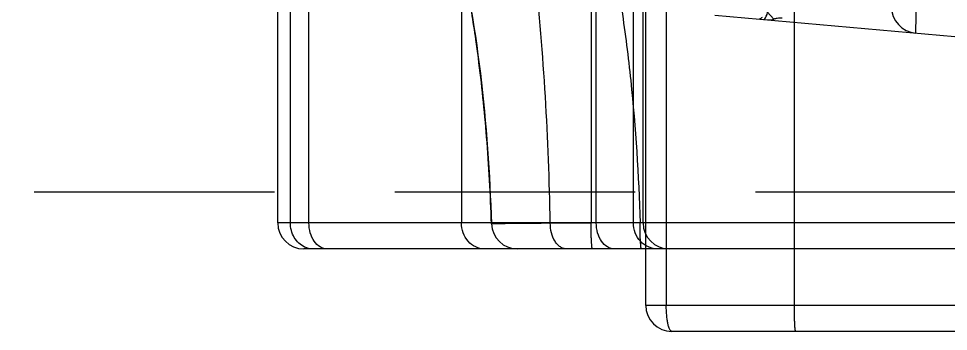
# Model space of a CAD drawing. Header units: millimetres. Extents: x 28656 to 29764, y -21384 to -20601.
# Drawn here: x 29213.08 to 29230.87, y -21161.96 to -21155.97 of the extents above; entities that cross this region are included whole.
import ezdxf

# ---------------------------------------------------------------- set-up
doc = ezdxf.new("R2010")
doc.units = ezdxf.units.MM
doc.header["$LTSCALE"] = 8
doc.linetypes.add('HIDDEN', pattern=[0.375, 0.25, -0.125])
doc.layers.add('Cav-cor', color=30, linetype='Continuous')
doc.layers.add('WT', color=4, linetype='Continuous')
doc.layers.add('dim', color=3, linetype='Continuous', lineweight=15)

# ---------------------------------------------------------------- blocks, each defined once
blk = doc.blocks.new('20160903.083224')
at = {"layer": 'Cav-cor', "color": 241}
for p, q in [((0.893, -6.486), (0.893, 19.514)), ((3.736, -6.486), (3.736, 19.514)), ((-2.633, 18.095), (-2.633, -4.905)), ((-0.153, 18.095), (-0.153, -4.905)), ((1.286, 3.138), (1.286, -6.486)), ((6.058, -1.268), (6.103, 0.776)), ((3.341, -1.003), (2.089, 0.404)), ((-5.906, -4.905), (-5.906, 0.276)), ((-6.149, -4.905), (-6.149, -0.075)), ((-5.551, -4.905), (-5.551, -0.075)), ((-0.054, -4.905), (-0.054, -0.075)), ((0.656, -4.905), (0.656, -0.075)), ((0.842, -4.905), (0.842, -0.075)), ((2.214, -0.922), (15.223, -2.093)), ((39.093, -4.905), (-6.149, -4.905)), ((0.784, -4.905), (-2.06, -4.921)), ((39.093, -5.405), (-5.649, -5.405)), ((39.093, -6.486), (0.893, -6.486)), ((39.093, -6.986), (1.393, -6.986))]:
    blk.add_line(p, q, dxfattribs=at)
for centre, radius, start, end in [((-28.061, -5.071), 25.965, 8.145, 10.4615), ((2.737, -0.727), 0.51, 326.5591, 0), ((6.103, -0.76), 0.51, 180.0001, 264.86), ((2.906, -0.676), 0.361, 296.5632, 308.2168), ((-29.814, -5.33), 27.737, 7.4282, 8.1618), ((-32.332, -5.64), 30.274, 4.5112, 7.3953), ((-37.176, -6.021), 35.133, 1.794, 4.5088), ((-5.649, -4.905), 0.5, 180, 270), ((-1.56, -4.905), 0.5, 181.8285, 269.9999), ((1.342, -4.905), 0.5, 180, 270), ((1.393, -6.486), 0.5, 180, 270)]:
    blk.add_arc(centre, radius, start, end, dxfattribs=at)
blk.add_ellipse((1.903, 0.13), major_axis=(1.485, -1.099), ratio=0.215031, start_param=5.94421, end_param=6.14508, dxfattribs=at)
for points, knots in [([(-4.801, 5.688), (-4.28, 4.818), (-3.45, 3.254), (-2.409, -0.288), (-2.121, -3.014), (-2.06, -4.921)], [0, 0, 0, 0, 0.273063, 0.480363, 1, 1, 1, 1]), ([(-1.528, 5.688), (-1.322, 5.282), (-0.935, 4.456), (-0.461, 3.174), (-0.086, 1.859), (0.213, 0.525), (0.444, -0.822), (0.67, -2.63), (0.757, -3.995), (0.784, -4.905)], [0, 0, 0, 0, 0.124976, 0.249957, 0.374954, 0.499962, 0.624977, 0.749996, 1, 1, 1, 1]), ([(6.61, 2.977), (7.367, 2.628), (8.474, 2.074), (9.861, 1.228), (10.818, 0.559), (11.706, -0.146), (12.539, -0.875), (13.333, -1.618), (13.844, -2.122), (14.095, -2.376)], [0, 0, 0, 0, 0.270102, 0.400043, 0.525948, 0.648111, 0.767342, 0.88442, 1, 1, 1, 1]), ([(-0.934, -4.905), (-0.949, -4.098), (-1.009, -2.485), (-1.142, -0.876), (-1.232, -0.075)], [0, 0, 0, 0, 0.500362, 1, 1, 1, 1]), ([(3.503, -0.979), (3.471, -0.979), (3.416, -0.983), (3.362, -0.995), (3.341, -1.003)], [0, 0, 0, 0, 0.594254, 1, 1, 1, 1]), ([(-5.633, -5.368), (-5.674, -5.349), (-5.751, -5.297), (-5.868, -5.148), (-5.906, -5.002), (-5.906, -4.905)], [0, 0, 0, 0, 0.238862, 0.486884, 1, 1, 1, 1]), ([(-5.201, -5.405), (-5.224, -5.405), (-5.271, -5.399), (-5.363, -5.358), (-5.462, -5.258), (-5.535, -5.095), (-5.551, -4.97), (-5.551, -4.905)], [0, 0, 0, 0, 0.103073, 0.210005, 0.444449, 0.711738, 1, 1, 1, 1]), ([(-2.193, -5.405), (-2.251, -5.405), (-2.369, -5.378), (-2.515, -5.264), (-2.611, -5.099), (-2.633, -4.97), (-2.633, -4.905)], [0, 0, 0, 0, 0.234939, 0.478969, 0.735306, 1, 1, 1, 1]), ([(-2.06, -4.921), (-2.06, -4.921), (-2.058, -4.921), (-2.055, -4.92), (-2.049, -4.92), (-2.041, -4.92), (-2.03, -4.919), (-2.011, -4.919), (-1.982, -4.918), (-1.94, -4.917), (-1.889, -4.916), (-1.83, -4.915), (-1.761, -4.914), (-1.684, -4.913), (-1.565, -4.911), (-1.398, -4.909), (-1.175, -4.907), (-1.017, -4.906), (-0.934, -4.905)], [0, 0, 0, 0, 0.001089, 0.004231, 0.009451, 0.016752, 0.026129, 0.037573, 0.06663, 0.103833, 0.149066, 0.202186, 0.263026, 0.331396, 0.40708, 0.579423, 0.777888, 1, 1, 1, 1]), ([(-0.621, -5.405), (-0.642, -5.405), (-0.685, -5.398), (-0.744, -5.369), (-0.799, -5.321), (-0.864, -5.234), (-0.919, -5.093), (-0.934, -4.97), (-0.934, -4.905)], [0, 0, 0, 0, 0.09572, 0.19678, 0.307038, 0.428267, 0.700926, 1, 1, 1, 1]), ([(-0.127, -5.405), (-0.128, -5.405), (-0.131, -5.401), (-0.133, -5.394), (-0.135, -5.382), (-0.139, -5.357), (-0.142, -5.316), (-0.146, -5.254), (-0.149, -5.18), (-0.152, -5.094), (-0.153, -5.002), (-0.153, -4.938), (-0.153, -4.905)], [0, 0, 0, 0, 0.007002, 0.022197, 0.046438, 0.079688, 0.172089, 0.296099, 0.447037, 0.619152, 0.80585, 1, 1, 1, 1]), ([(0.297, -5.405), (0.274, -5.405), (0.227, -5.399), (0.135, -5.358), (0.036, -5.258), (-0.037, -5.095), (-0.054, -4.97), (-0.054, -4.905)], [0, 0, 0, 0, 0.103073, 0.210005, 0.444449, 0.711738, 1, 1, 1, 1]), ([(1.125, -5.405), (1.064, -5.405), (0.939, -5.379), (0.783, -5.266), (0.68, -5.1), (0.656, -4.97), (0.656, -4.905)], [0, 0, 0, 0, 0.242546, 0.489525, 0.742638, 1, 1, 1, 1]), ([(0.81, -5.405), (0.809, -5.405), (0.806, -5.401), (0.805, -5.394), (0.802, -5.382), (0.799, -5.357), (0.795, -5.316), (0.791, -5.254), (0.788, -5.18), (0.786, -5.094), (0.784, -5.002), (0.784, -4.938), (0.784, -4.905)], [0, 0, 0, 0, 0.007002, 0.022198, 0.046439, 0.079689, 0.17209, 0.2961, 0.447038, 0.619152, 0.805851, 1, 1, 1, 1]), ([(-5.467, -5.405), (-5.51, -5.405), (-5.567, -5.396), (-5.62, -5.374), (-5.633, -5.368)], [0, 0, 0, 0, 0.746973, 1, 1, 1, 1]), ([(1.393, -6.986), (1.386, -6.986), (1.367, -6.975), (1.349, -6.944), (1.331, -6.898), (1.316, -6.836), (1.303, -6.761), (1.29, -6.643), (1.286, -6.55), (1.286, -6.486)], [0, 0, 0, 0, 0.04357, 0.109641, 0.204039, 0.325914, 0.471807, 0.636812, 1, 1, 1, 1]), ([(3.763, -6.986), (3.761, -6.986), (3.759, -6.982), (3.757, -6.975), (3.754, -6.963), (3.751, -6.938), (3.747, -6.897), (3.744, -6.835), (3.74, -6.761), (3.738, -6.675), (3.737, -6.583), (3.736, -6.519), (3.736, -6.486)], [0, 0, 0, 0, 0.007002, 0.022197, 0.046438, 0.079688, 0.172089, 0.296099, 0.447037, 0.619152, 0.80585, 1, 1, 1, 1])]:
    blk.add_open_spline(points, degree=3, knots=knots, dxfattribs=at)

msp = doc.modelspace()

# ---------------------------------------------------------------- linework, layer by layer
at = {"layer": 'WT', "color": 125, "linetype": 'HIDDEN', "ltscale": 2.3}
msp.add_line((29151.28, -21159.289), (29253.28, -21159.289), dxfattribs=at)

# ---------------------------------------------------------------- block references
at = {"layer": 'dim'}
msp.add_blockref('20160903.083224', (29224.187, -21154.977), dxfattribs=at)

doc.saveas('drawing.dxf')
